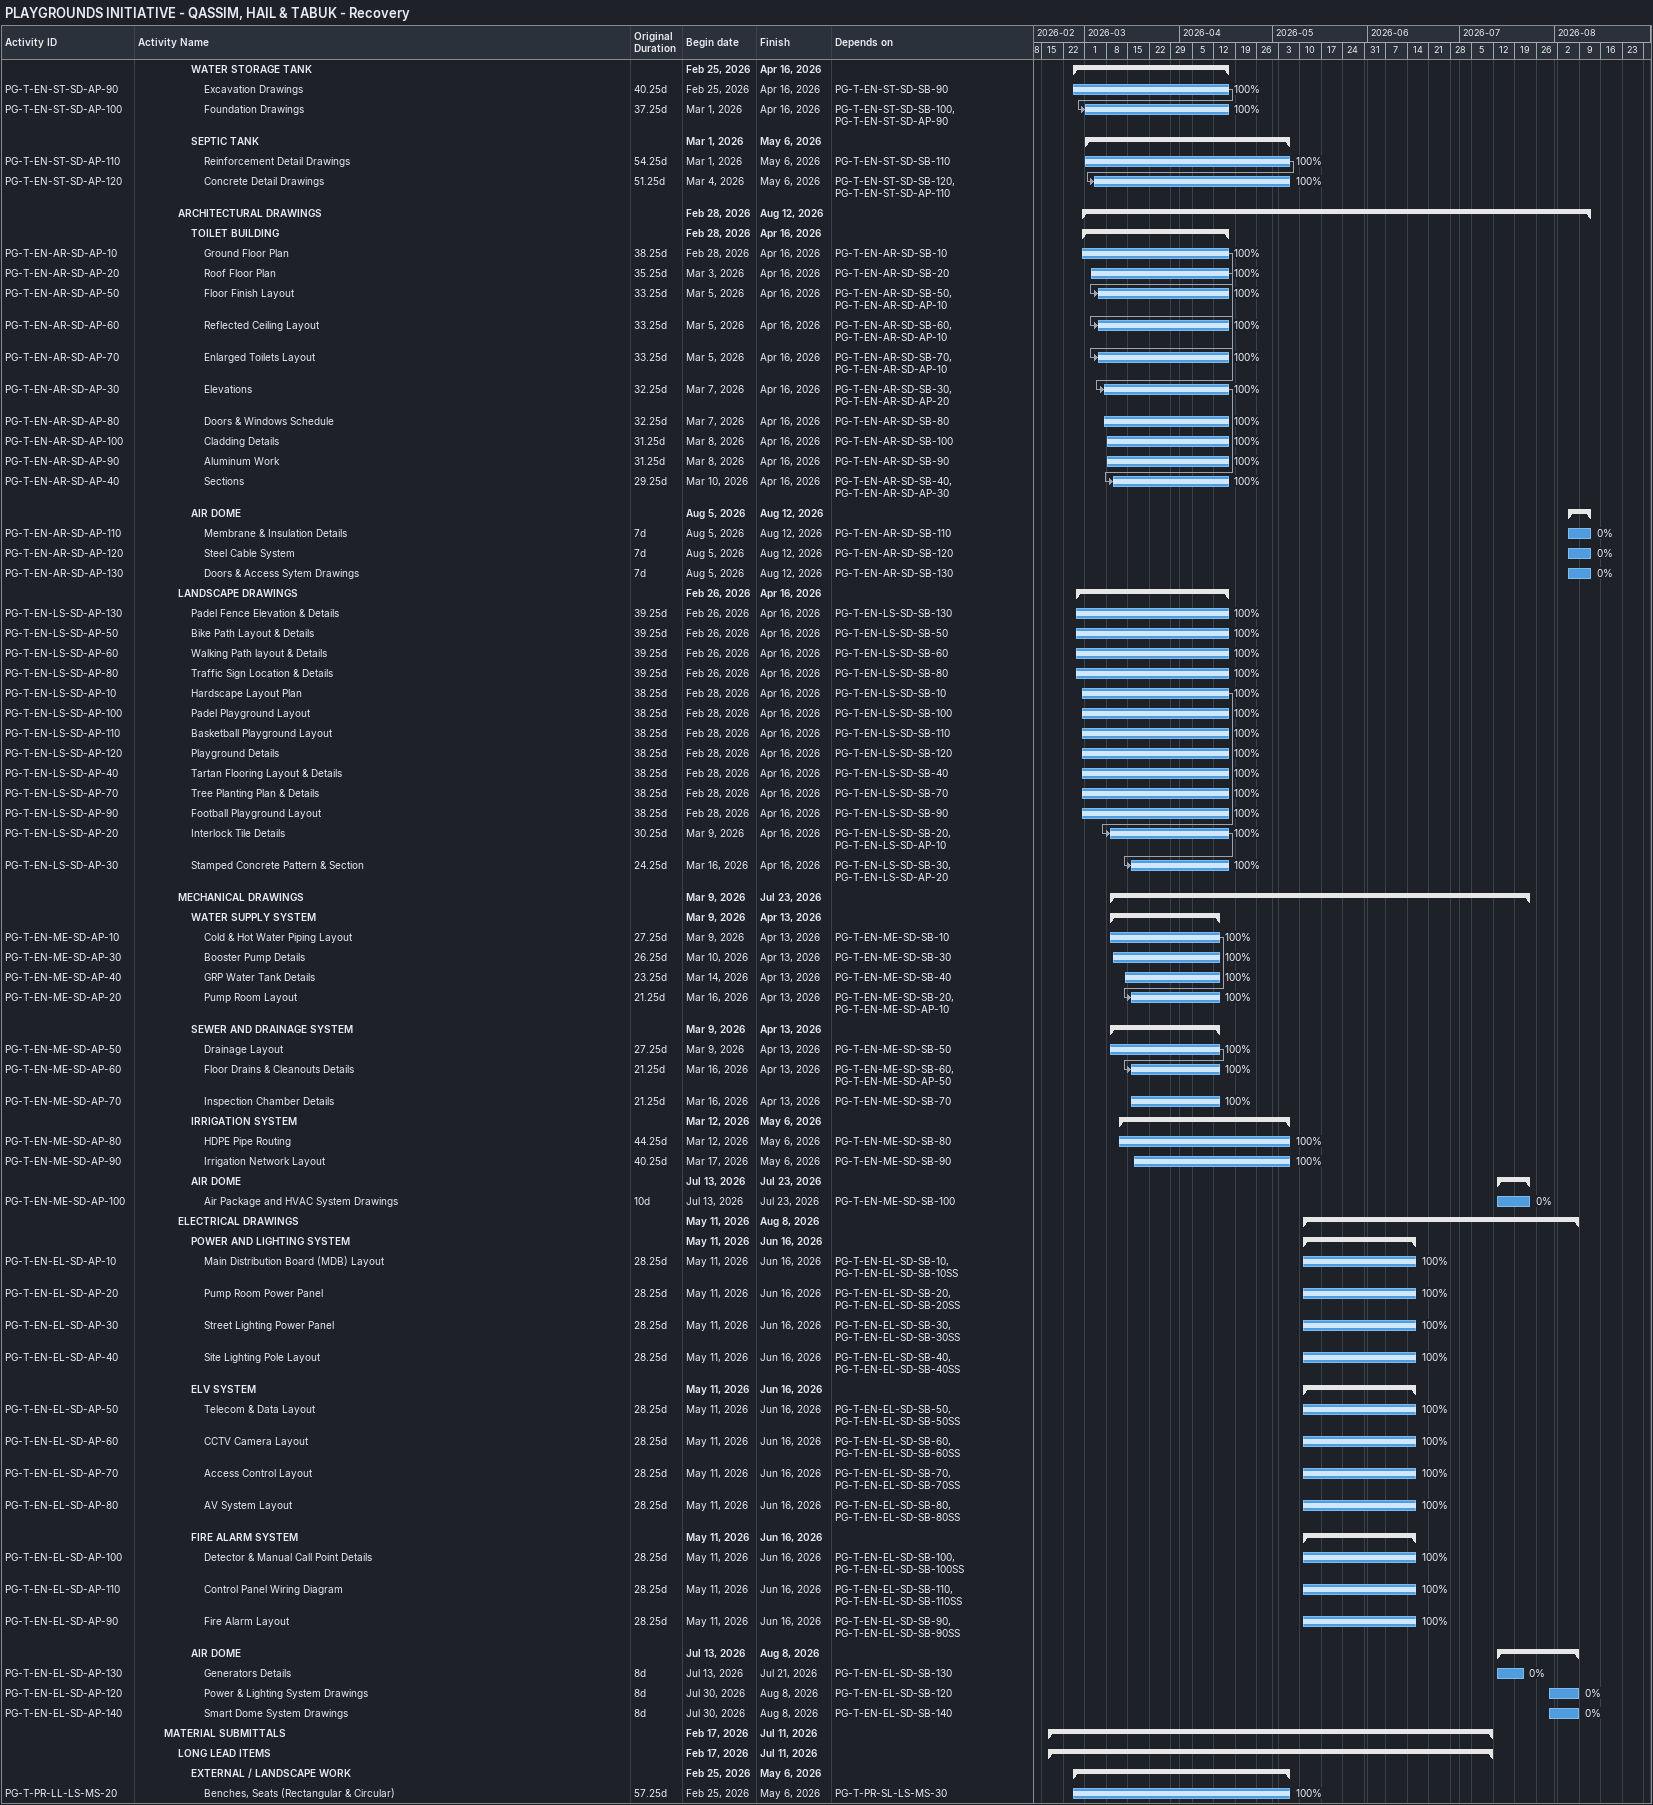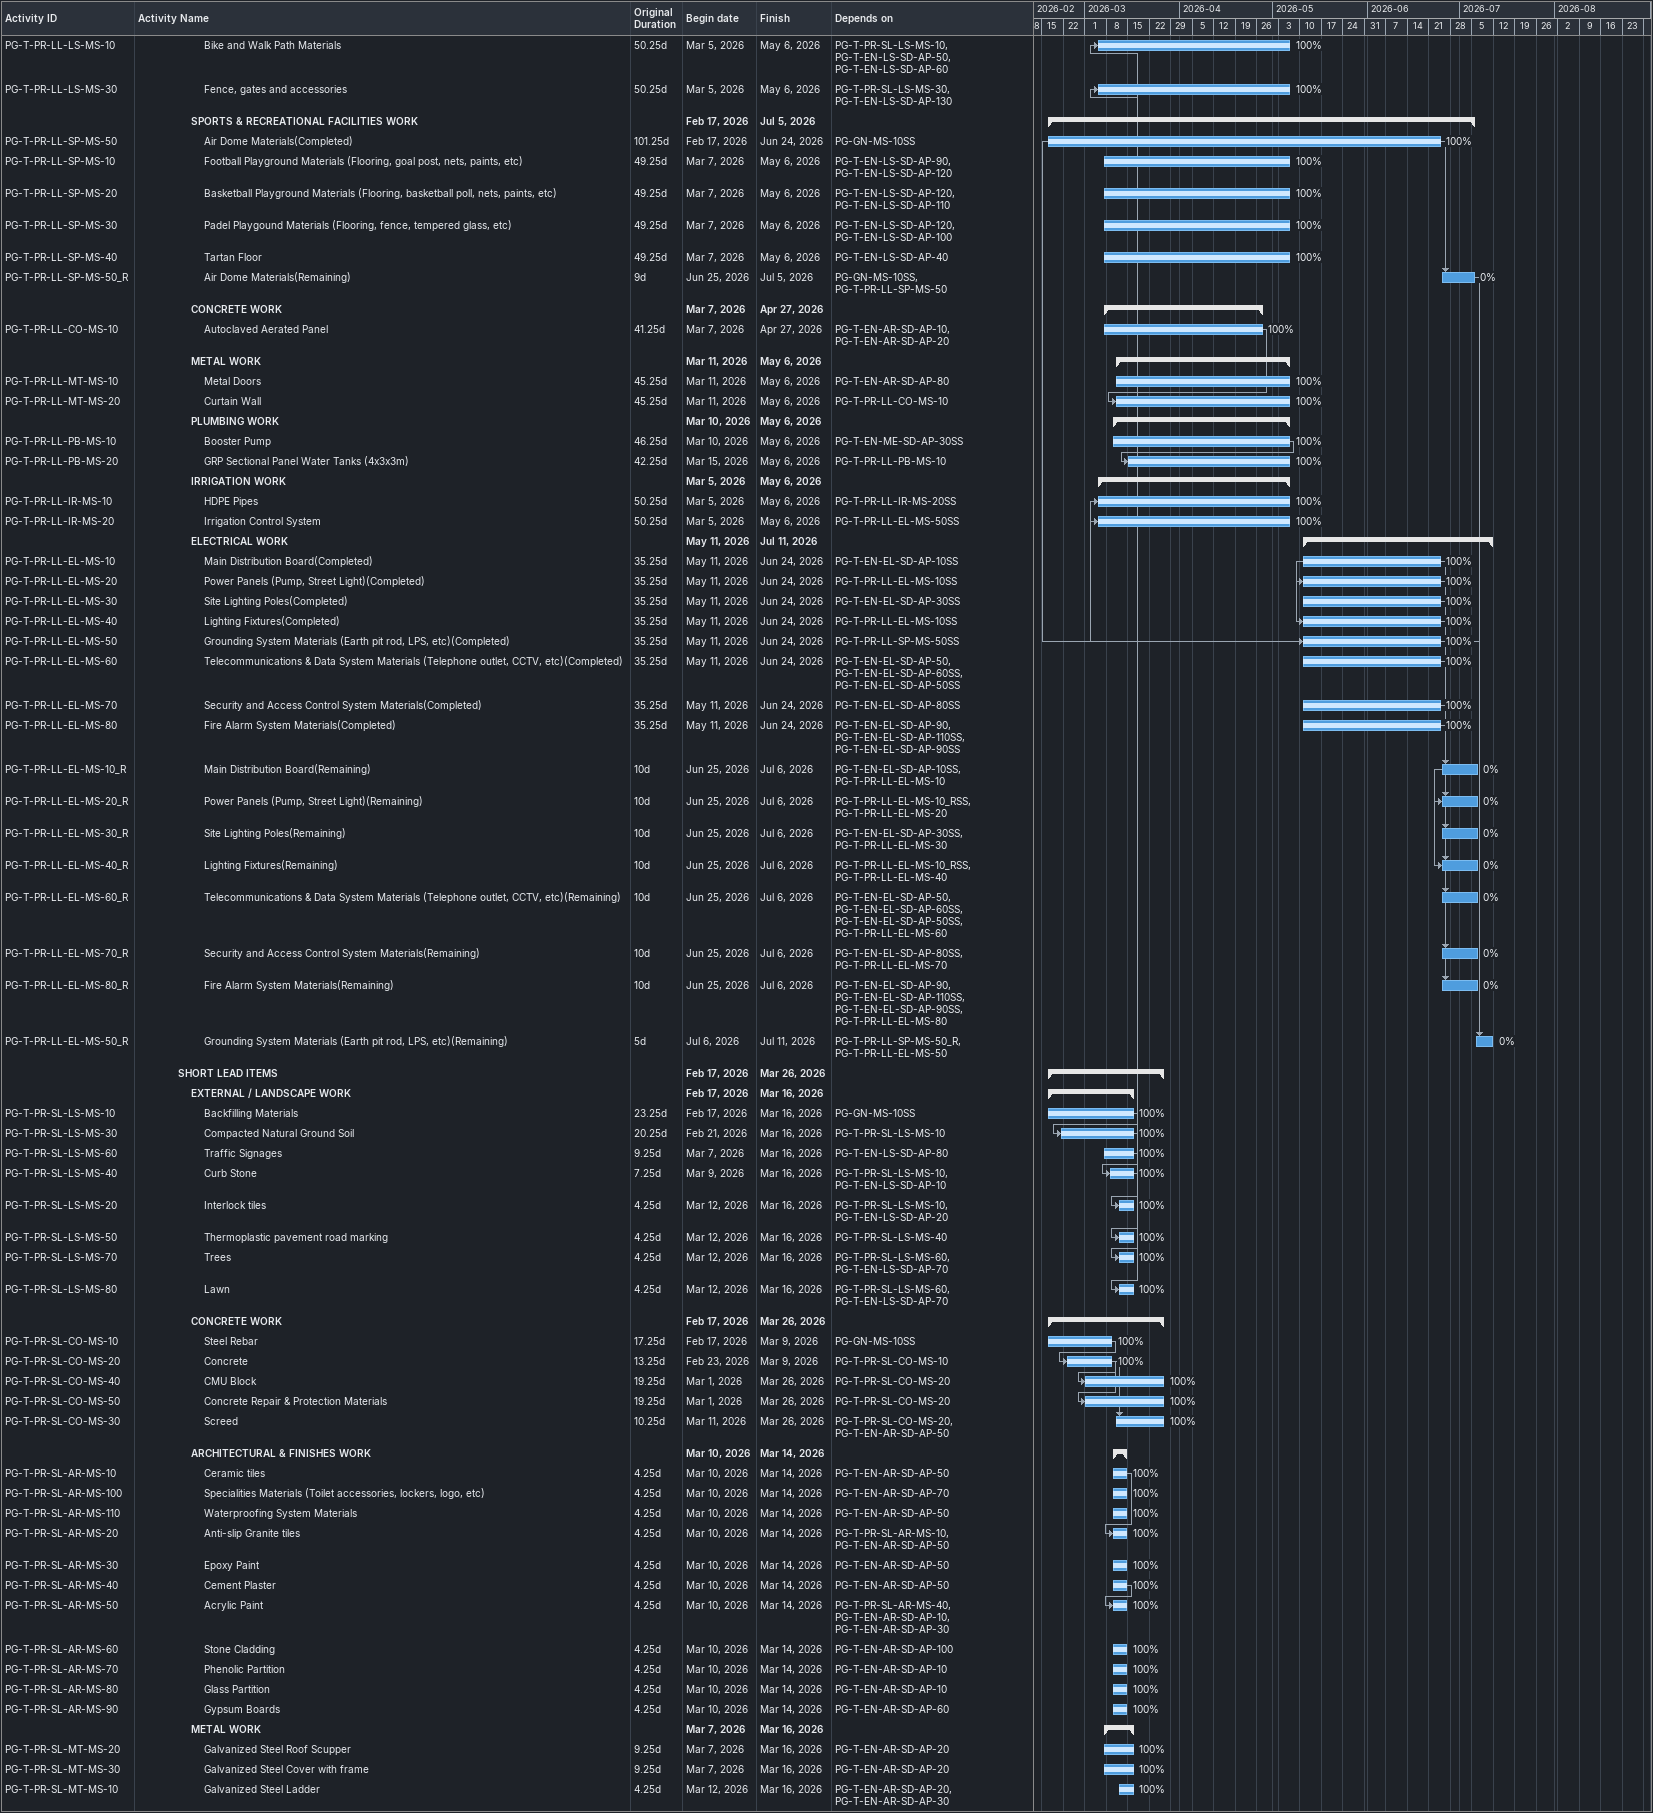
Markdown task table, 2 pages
PLAYGROUNDS INITIATIVE - QASSIM, HAIL & TABUK - Recovery

| ID | Level | Task | Original duration | Start | Finish | Predecessors | % complete |
|---|---|---|---|---|---|---|---|
|  | 5 | **WATER STORAGE TANK** |  | 2026-02-25 | 2026-04-16 |  |  |
| PG-T-EN-ST-SD-AP-90 | 6 | Excavation Drawings | 40.25d | 2026-02-25 | 2026-04-16 | PG-T-EN-ST-SD-SB-90 | 100 |
| PG-T-EN-ST-SD-AP-100 | 6 | Foundation Drawings | 37.25d | 2026-03-01 | 2026-04-16 | PG-T-EN-ST-SD-SB-100, PG-T-EN-ST-SD-AP-90 | 100 |
|  | 5 | **SEPTIC TANK** |  | 2026-03-01 | 2026-05-06 |  |  |
| PG-T-EN-ST-SD-AP-110 | 6 | Reinforcement Detail Drawings | 54.25d | 2026-03-01 | 2026-05-06 | PG-T-EN-ST-SD-SB-110 | 100 |
| PG-T-EN-ST-SD-AP-120 | 6 | Concrete Detail Drawings | 51.25d | 2026-03-04 | 2026-05-06 | PG-T-EN-ST-SD-SB-120, PG-T-EN-ST-SD-AP-110 | 100 |
|  | 4 | **ARCHITECTURAL DRAWINGS** |  | 2026-02-28 | 2026-08-12 |  |  |
|  | 5 | **TOILET BUILDING** |  | 2026-02-28 | 2026-04-16 |  |  |
| PG-T-EN-AR-SD-AP-10 | 6 | Ground Floor Plan | 38.25d | 2026-02-28 | 2026-04-16 | PG-T-EN-AR-SD-SB-10 | 100 |
| PG-T-EN-AR-SD-AP-20 | 6 | Roof Floor Plan | 35.25d | 2026-03-03 | 2026-04-16 | PG-T-EN-AR-SD-SB-20 | 100 |
| PG-T-EN-AR-SD-AP-50 | 6 | Floor Finish Layout | 33.25d | 2026-03-05 | 2026-04-16 | PG-T-EN-AR-SD-SB-50, PG-T-EN-AR-SD-AP-10 | 100 |
| PG-T-EN-AR-SD-AP-60 | 6 | Reflected Ceiling Layout | 33.25d | 2026-03-05 | 2026-04-16 | PG-T-EN-AR-SD-SB-60, PG-T-EN-AR-SD-AP-10 | 100 |
| PG-T-EN-AR-SD-AP-70 | 6 | Enlarged Toilets Layout | 33.25d | 2026-03-05 | 2026-04-16 | PG-T-EN-AR-SD-SB-70, PG-T-EN-AR-SD-AP-10 | 100 |
| PG-T-EN-AR-SD-AP-30 | 6 | Elevations | 32.25d | 2026-03-07 | 2026-04-16 | PG-T-EN-AR-SD-SB-30, PG-T-EN-AR-SD-AP-20 | 100 |
| PG-T-EN-AR-SD-AP-80 | 6 | Doors & Windows Schedule | 32.25d | 2026-03-07 | 2026-04-16 | PG-T-EN-AR-SD-SB-80 | 100 |
| PG-T-EN-AR-SD-AP-100 | 6 | Cladding Details | 31.25d | 2026-03-08 | 2026-04-16 | PG-T-EN-AR-SD-SB-100 | 100 |
| PG-T-EN-AR-SD-AP-90 | 6 | Aluminum Work | 31.25d | 2026-03-08 | 2026-04-16 | PG-T-EN-AR-SD-SB-90 | 100 |
| PG-T-EN-AR-SD-AP-40 | 6 | Sections | 29.25d | 2026-03-10 | 2026-04-16 | PG-T-EN-AR-SD-SB-40, PG-T-EN-AR-SD-AP-30 | 100 |
|  | 5 | **AIR DOME** |  | 2026-08-05 | 2026-08-12 |  |  |
| PG-T-EN-AR-SD-AP-110 | 6 | Membrane & Insulation Details | 7d | 2026-08-05 | 2026-08-12 | PG-T-EN-AR-SD-SB-110 | 0 |
| PG-T-EN-AR-SD-AP-120 | 6 | Steel Cable System | 7d | 2026-08-05 | 2026-08-12 | PG-T-EN-AR-SD-SB-120 | 0 |
| PG-T-EN-AR-SD-AP-130 | 6 | Doors & Access Sytem Drawings | 7d | 2026-08-05 | 2026-08-12 | PG-T-EN-AR-SD-SB-130 | 0 |
|  | 4 | **LANDSCAPE DRAWINGS** |  | 2026-02-26 | 2026-04-16 |  |  |
| PG-T-EN-LS-SD-AP-130 | 5 | Padel Fence Elevation & Details | 39.25d | 2026-02-26 | 2026-04-16 | PG-T-EN-LS-SD-SB-130 | 100 |
| PG-T-EN-LS-SD-AP-50 | 5 | Bike Path Layout & Details | 39.25d | 2026-02-26 | 2026-04-16 | PG-T-EN-LS-SD-SB-50 | 100 |
| PG-T-EN-LS-SD-AP-60 | 5 | Walking Path layout & Details | 39.25d | 2026-02-26 | 2026-04-16 | PG-T-EN-LS-SD-SB-60 | 100 |
| PG-T-EN-LS-SD-AP-80 | 5 | Traffic Sign Location & Details | 39.25d | 2026-02-26 | 2026-04-16 | PG-T-EN-LS-SD-SB-80 | 100 |
| PG-T-EN-LS-SD-AP-10 | 5 | Hardscape Layout Plan | 38.25d | 2026-02-28 | 2026-04-16 | PG-T-EN-LS-SD-SB-10 | 100 |
| PG-T-EN-LS-SD-AP-100 | 5 | Padel Playground Layout | 38.25d | 2026-02-28 | 2026-04-16 | PG-T-EN-LS-SD-SB-100 | 100 |
| PG-T-EN-LS-SD-AP-110 | 5 | Basketball Playground Layout | 38.25d | 2026-02-28 | 2026-04-16 | PG-T-EN-LS-SD-SB-110 | 100 |
| PG-T-EN-LS-SD-AP-120 | 5 | Playground Details | 38.25d | 2026-02-28 | 2026-04-16 | PG-T-EN-LS-SD-SB-120 | 100 |
| PG-T-EN-LS-SD-AP-40 | 5 | Tartan Flooring Layout & Details | 38.25d | 2026-02-28 | 2026-04-16 | PG-T-EN-LS-SD-SB-40 | 100 |
| PG-T-EN-LS-SD-AP-70 | 5 | Tree Planting Plan & Details | 38.25d | 2026-02-28 | 2026-04-16 | PG-T-EN-LS-SD-SB-70 | 100 |
| PG-T-EN-LS-SD-AP-90 | 5 | Football Playground Layout | 38.25d | 2026-02-28 | 2026-04-16 | PG-T-EN-LS-SD-SB-90 | 100 |
| PG-T-EN-LS-SD-AP-20 | 5 | Interlock Tile Details | 30.25d | 2026-03-09 | 2026-04-16 | PG-T-EN-LS-SD-SB-20, PG-T-EN-LS-SD-AP-10 | 100 |
| PG-T-EN-LS-SD-AP-30 | 5 | Stamped Concrete Pattern & Section | 24.25d | 2026-03-16 | 2026-04-16 | PG-T-EN-LS-SD-SB-30, PG-T-EN-LS-SD-AP-20 | 100 |
|  | 4 | **MECHANICAL DRAWINGS** |  | 2026-03-09 | 2026-07-23 |  |  |
|  | 5 | **WATER SUPPLY SYSTEM** |  | 2026-03-09 | 2026-04-13 |  |  |
| PG-T-EN-ME-SD-AP-10 | 6 | Cold & Hot Water Piping Layout | 27.25d | 2026-03-09 | 2026-04-13 | PG-T-EN-ME-SD-SB-10 | 100 |
| PG-T-EN-ME-SD-AP-30 | 6 | Booster Pump Details | 26.25d | 2026-03-10 | 2026-04-13 | PG-T-EN-ME-SD-SB-30 | 100 |
| PG-T-EN-ME-SD-AP-40 | 6 | GRP Water Tank Details | 23.25d | 2026-03-14 | 2026-04-13 | PG-T-EN-ME-SD-SB-40 | 100 |
| PG-T-EN-ME-SD-AP-20 | 6 | Pump Room Layout | 21.25d | 2026-03-16 | 2026-04-13 | PG-T-EN-ME-SD-SB-20, PG-T-EN-ME-SD-AP-10 | 100 |
|  | 5 | **SEWER AND DRAINAGE SYSTEM** |  | 2026-03-09 | 2026-04-13 |  |  |
| PG-T-EN-ME-SD-AP-50 | 6 | Drainage Layout | 27.25d | 2026-03-09 | 2026-04-13 | PG-T-EN-ME-SD-SB-50 | 100 |
| PG-T-EN-ME-SD-AP-60 | 6 | Floor Drains & Cleanouts Details | 21.25d | 2026-03-16 | 2026-04-13 | PG-T-EN-ME-SD-SB-60, PG-T-EN-ME-SD-AP-50 | 100 |
| PG-T-EN-ME-SD-AP-70 | 6 | Inspection Chamber Details | 21.25d | 2026-03-16 | 2026-04-13 | PG-T-EN-ME-SD-SB-70 | 100 |
|  | 5 | **IRRIGATION SYSTEM** |  | 2026-03-12 | 2026-05-06 |  |  |
| PG-T-EN-ME-SD-AP-80 | 6 | HDPE Pipe Routing | 44.25d | 2026-03-12 | 2026-05-06 | PG-T-EN-ME-SD-SB-80 | 100 |
| PG-T-EN-ME-SD-AP-90 | 6 | Irrigation Network Layout | 40.25d | 2026-03-17 | 2026-05-06 | PG-T-EN-ME-SD-SB-90 | 100 |
|  | 5 | **AIR DOME** |  | 2026-07-13 | 2026-07-23 |  |  |
| PG-T-EN-ME-SD-AP-100 | 6 | Air Package and HVAC System Drawings | 10d | 2026-07-13 | 2026-07-23 | PG-T-EN-ME-SD-SB-100 | 0 |
|  | 4 | **ELECTRICAL DRAWINGS** |  | 2026-05-11 | 2026-08-08 |  |  |
|  | 5 | **POWER AND LIGHTING SYSTEM** |  | 2026-05-11 | 2026-06-16 |  |  |
| PG-T-EN-EL-SD-AP-10 | 6 | Main Distribution Board (MDB) Layout | 28.25d | 2026-05-11 | 2026-06-16 | PG-T-EN-EL-SD-SB-10, PG-T-EN-EL-SD-SB-10SS | 100 |
| PG-T-EN-EL-SD-AP-20 | 6 | Pump Room Power Panel | 28.25d | 2026-05-11 | 2026-06-16 | PG-T-EN-EL-SD-SB-20, PG-T-EN-EL-SD-SB-20SS | 100 |
| PG-T-EN-EL-SD-AP-30 | 6 | Street Lighting Power Panel | 28.25d | 2026-05-11 | 2026-06-16 | PG-T-EN-EL-SD-SB-30, PG-T-EN-EL-SD-SB-30SS | 100 |
| PG-T-EN-EL-SD-AP-40 | 6 | Site Lighting Pole Layout | 28.25d | 2026-05-11 | 2026-06-16 | PG-T-EN-EL-SD-SB-40, PG-T-EN-EL-SD-SB-40SS | 100 |
|  | 5 | **ELV SYSTEM** |  | 2026-05-11 | 2026-06-16 |  |  |
| PG-T-EN-EL-SD-AP-50 | 6 | Telecom & Data Layout | 28.25d | 2026-05-11 | 2026-06-16 | PG-T-EN-EL-SD-SB-50, PG-T-EN-EL-SD-SB-50SS | 100 |
| PG-T-EN-EL-SD-AP-60 | 6 | CCTV Camera Layout | 28.25d | 2026-05-11 | 2026-06-16 | PG-T-EN-EL-SD-SB-60, PG-T-EN-EL-SD-SB-60SS | 100 |
| PG-T-EN-EL-SD-AP-70 | 6 | Access Control Layout | 28.25d | 2026-05-11 | 2026-06-16 | PG-T-EN-EL-SD-SB-70, PG-T-EN-EL-SD-SB-70SS | 100 |
| PG-T-EN-EL-SD-AP-80 | 6 | AV System Layout | 28.25d | 2026-05-11 | 2026-06-16 | PG-T-EN-EL-SD-SB-80, PG-T-EN-EL-SD-SB-80SS | 100 |
|  | 5 | **FIRE ALARM SYSTEM** |  | 2026-05-11 | 2026-06-16 |  |  |
| PG-T-EN-EL-SD-AP-100 | 6 | Detector & Manual Call Point Details | 28.25d | 2026-05-11 | 2026-06-16 | PG-T-EN-EL-SD-SB-100, PG-T-EN-EL-SD-SB-100SS | 100 |
| PG-T-EN-EL-SD-AP-110 | 6 | Control Panel Wiring Diagram | 28.25d | 2026-05-11 | 2026-06-16 | PG-T-EN-EL-SD-SB-110, PG-T-EN-EL-SD-SB-110SS | 100 |
| PG-T-EN-EL-SD-AP-90 | 6 | Fire Alarm Layout | 28.25d | 2026-05-11 | 2026-06-16 | PG-T-EN-EL-SD-SB-90, PG-T-EN-EL-SD-SB-90SS | 100 |
|  | 5 | **AIR DOME** |  | 2026-07-13 | 2026-08-08 |  |  |
| PG-T-EN-EL-SD-AP-130 | 6 | Generators Details | 8d | 2026-07-13 | 2026-07-21 | PG-T-EN-EL-SD-SB-130 | 0 |
| PG-T-EN-EL-SD-AP-120 | 6 | Power & Lighting System Drawings | 8d | 2026-07-30 | 2026-08-08 | PG-T-EN-EL-SD-SB-120 | 0 |
| PG-T-EN-EL-SD-AP-140 | 6 | Smart Dome System Drawings | 8d | 2026-07-30 | 2026-08-08 | PG-T-EN-EL-SD-SB-140 | 0 |
|  | 3 | **MATERIAL SUBMITTALS** |  | 2026-02-17 | 2026-07-11 |  |  |
|  | 4 | **LONG LEAD ITEMS** |  | 2026-02-17 | 2026-07-11 |  |  |
|  | 5 | **EXTERNAL / LANDSCAPE WORK** |  | 2026-02-25 | 2026-05-06 |  |  |
| PG-T-PR-LL-LS-MS-20 | 6 | Benches, Seats (Rectangular & Circular) | 57.25d | 2026-02-25 | 2026-05-06 | PG-T-PR-SL-LS-MS-30 | 100 |
| PG-T-PR-LL-LS-MS-10 | 6 | Bike and Walk Path Materials | 50.25d | 2026-03-05 | 2026-05-06 | PG-T-PR-SL-LS-MS-10, PG-T-EN-LS-SD-AP-50, PG-T-EN-LS-SD-AP-60 | 100 |
| PG-T-PR-LL-LS-MS-30 | 6 | Fence, gates and accessories | 50.25d | 2026-03-05 | 2026-05-06 | PG-T-PR-SL-LS-MS-30, PG-T-EN-LS-SD-AP-130 | 100 |
|  | 5 | **SPORTS & RECREATIONAL FACILITIES WORK** |  | 2026-02-17 | 2026-07-05 |  |  |
| PG-T-PR-LL-SP-MS-50 | 6 | Air Dome Materials(Completed) | 101.25d | 2026-02-17 | 2026-06-24 | PG-GN-MS-10SS | 100 |
| PG-T-PR-LL-SP-MS-10 | 6 | Football Playground Materials (Flooring, goal post, nets, paints, etc) | 49.25d | 2026-03-07 | 2026-05-06 | PG-T-EN-LS-SD-AP-90, PG-T-EN-LS-SD-AP-120 | 100 |
| PG-T-PR-LL-SP-MS-20 | 6 | Basketball Playground Materials (Flooring, basketball poll, nets, paints, etc) | 49.25d | 2026-03-07 | 2026-05-06 | PG-T-EN-LS-SD-AP-120, PG-T-EN-LS-SD-AP-110 | 100 |
| PG-T-PR-LL-SP-MS-30 | 6 | Padel Playgound Materials (Flooring, fence, tempered glass, etc) | 49.25d | 2026-03-07 | 2026-05-06 | PG-T-EN-LS-SD-AP-120, PG-T-EN-LS-SD-AP-100 | 100 |
| PG-T-PR-LL-SP-MS-40 | 6 | Tartan Floor | 49.25d | 2026-03-07 | 2026-05-06 | PG-T-EN-LS-SD-AP-40 | 100 |
| PG-T-PR-LL-SP-MS-50_R | 6 | Air Dome Materials(Remaining) | 9d | 2026-06-25 | 2026-07-05 | PG-GN-MS-10SS, PG-T-PR-LL-SP-MS-50 | 0 |
|  | 5 | **CONCRETE WORK** |  | 2026-03-07 | 2026-04-27 |  |  |
| PG-T-PR-LL-CO-MS-10 | 6 | Autoclaved Aerated Panel | 41.25d | 2026-03-07 | 2026-04-27 | PG-T-EN-AR-SD-AP-10, PG-T-EN-AR-SD-AP-20 | 100 |
|  | 5 | **METAL WORK** |  | 2026-03-11 | 2026-05-06 |  |  |
| PG-T-PR-LL-MT-MS-10 | 6 | Metal Doors | 45.25d | 2026-03-11 | 2026-05-06 | PG-T-EN-AR-SD-AP-80 | 100 |
| PG-T-PR-LL-MT-MS-20 | 6 | Curtain Wall | 45.25d | 2026-03-11 | 2026-05-06 | PG-T-PR-LL-CO-MS-10 | 100 |
|  | 5 | **PLUMBING WORK** |  | 2026-03-10 | 2026-05-06 |  |  |
| PG-T-PR-LL-PB-MS-10 | 6 | Booster Pump | 46.25d | 2026-03-10 | 2026-05-06 | PG-T-EN-ME-SD-AP-30SS | 100 |
| PG-T-PR-LL-PB-MS-20 | 6 | GRP Sectional Panel Water Tanks (4x3x3m) | 42.25d | 2026-03-15 | 2026-05-06 | PG-T-PR-LL-PB-MS-10 | 100 |
|  | 5 | **IRRIGATION WORK** |  | 2026-03-05 | 2026-05-06 |  |  |
| PG-T-PR-LL-IR-MS-10 | 6 | HDPE Pipes | 50.25d | 2026-03-05 | 2026-05-06 | PG-T-PR-LL-IR-MS-20SS | 100 |
| PG-T-PR-LL-IR-MS-20 | 6 | Irrigation Control System | 50.25d | 2026-03-05 | 2026-05-06 | PG-T-PR-LL-EL-MS-50SS | 100 |
|  | 5 | **ELECTRICAL WORK** |  | 2026-05-11 | 2026-07-11 |  |  |
| PG-T-PR-LL-EL-MS-10 | 6 | Main Distribution Board(Completed) | 35.25d | 2026-05-11 | 2026-06-24 | PG-T-EN-EL-SD-AP-10SS | 100 |
| PG-T-PR-LL-EL-MS-20 | 6 | Power Panels (Pump, Street Light)(Completed) | 35.25d | 2026-05-11 | 2026-06-24 | PG-T-PR-LL-EL-MS-10SS | 100 |
| PG-T-PR-LL-EL-MS-30 | 6 | Site Lighting Poles(Completed) | 35.25d | 2026-05-11 | 2026-06-24 | PG-T-EN-EL-SD-AP-30SS | 100 |
| PG-T-PR-LL-EL-MS-40 | 6 | Lighting Fixtures(Completed) | 35.25d | 2026-05-11 | 2026-06-24 | PG-T-PR-LL-EL-MS-10SS | 100 |
| PG-T-PR-LL-EL-MS-50 | 6 | Grounding System Materials (Earth pit rod, LPS, etc)(Completed) | 35.25d | 2026-05-11 | 2026-06-24 | PG-T-PR-LL-SP-MS-50SS | 100 |
| PG-T-PR-LL-EL-MS-60 | 6 | Telecommunications & Data System Materials (Telephone outlet, CCTV, etc)(Completed) | 35.25d | 2026-05-11 | 2026-06-24 | PG-T-EN-EL-SD-AP-50, PG-T-EN-EL-SD-AP-60SS, PG-T-EN-EL-SD-AP-50SS | 100 |
| PG-T-PR-LL-EL-MS-70 | 6 | Security and Access Control System Materials(Completed) | 35.25d | 2026-05-11 | 2026-06-24 | PG-T-EN-EL-SD-AP-80SS | 100 |
| PG-T-PR-LL-EL-MS-80 | 6 | Fire Alarm System Materials(Completed) | 35.25d | 2026-05-11 | 2026-06-24 | PG-T-EN-EL-SD-AP-90, PG-T-EN-EL-SD-AP-110SS, PG-T-EN-EL-SD-AP-90SS | 100 |
| PG-T-PR-LL-EL-MS-10_R | 6 | Main Distribution Board(Remaining) | 10d | 2026-06-25 | 2026-07-06 | PG-T-EN-EL-SD-AP-10SS, PG-T-PR-LL-EL-MS-10 | 0 |
| PG-T-PR-LL-EL-MS-20_R | 6 | Power Panels (Pump, Street Light)(Remaining) | 10d | 2026-06-25 | 2026-07-06 | PG-T-PR-LL-EL-MS-10_RSS, PG-T-PR-LL-EL-MS-20 | 0 |
| PG-T-PR-LL-EL-MS-30_R | 6 | Site Lighting Poles(Remaining) | 10d | 2026-06-25 | 2026-07-06 | PG-T-EN-EL-SD-AP-30SS, PG-T-PR-LL-EL-MS-30 | 0 |
| PG-T-PR-LL-EL-MS-40_R | 6 | Lighting Fixtures(Remaining) | 10d | 2026-06-25 | 2026-07-06 | PG-T-PR-LL-EL-MS-10_RSS, PG-T-PR-LL-EL-MS-40 | 0 |
| PG-T-PR-LL-EL-MS-60_R | 6 | Telecommunications & Data System Materials (Telephone outlet, CCTV, etc)(Remaining) | 10d | 2026-06-25 | 2026-07-06 | PG-T-EN-EL-SD-AP-50, PG-T-EN-EL-SD-AP-60SS, PG-T-EN-EL-SD-AP-50SS, PG-T-PR-LL-EL-MS-60 | 0 |
| PG-T-PR-LL-EL-MS-70_R | 6 | Security and Access Control System Materials(Remaining) | 10d | 2026-06-25 | 2026-07-06 | PG-T-EN-EL-SD-AP-80SS, PG-T-PR-LL-EL-MS-70 | 0 |
| PG-T-PR-LL-EL-MS-80_R | 6 | Fire Alarm System Materials(Remaining) | 10d | 2026-06-25 | 2026-07-06 | PG-T-EN-EL-SD-AP-90, PG-T-EN-EL-SD-AP-110SS, PG-T-EN-EL-SD-AP-90SS, PG-T-PR-LL-EL-MS-80 | 0 |
| PG-T-PR-LL-EL-MS-50_R | 6 | Grounding System Materials (Earth pit rod, LPS, etc)(Remaining) | 5d | 2026-07-06 | 2026-07-11 | PG-T-PR-LL-SP-MS-50_R, PG-T-PR-LL-EL-MS-50 | 0 |
|  | 4 | **SHORT LEAD ITEMS** |  | 2026-02-17 | 2026-03-26 |  |  |
|  | 5 | **EXTERNAL / LANDSCAPE WORK** |  | 2026-02-17 | 2026-03-16 |  |  |
| PG-T-PR-SL-LS-MS-10 | 6 | Backfilling Materials | 23.25d | 2026-02-17 | 2026-03-16 | PG-GN-MS-10SS | 100 |
| PG-T-PR-SL-LS-MS-30 | 6 | Compacted Natural Ground Soil | 20.25d | 2026-02-21 | 2026-03-16 | PG-T-PR-SL-LS-MS-10 | 100 |
| PG-T-PR-SL-LS-MS-60 | 6 | Traffic Signages | 9.25d | 2026-03-07 | 2026-03-16 | PG-T-EN-LS-SD-AP-80 | 100 |
| PG-T-PR-SL-LS-MS-40 | 6 | Curb Stone | 7.25d | 2026-03-09 | 2026-03-16 | PG-T-PR-SL-LS-MS-10, PG-T-EN-LS-SD-AP-10 | 100 |
| PG-T-PR-SL-LS-MS-20 | 6 | Interlock tiles | 4.25d | 2026-03-12 | 2026-03-16 | PG-T-PR-SL-LS-MS-10, PG-T-EN-LS-SD-AP-20 | 100 |
| PG-T-PR-SL-LS-MS-50 | 6 | Thermoplastic pavement road marking | 4.25d | 2026-03-12 | 2026-03-16 | PG-T-PR-SL-LS-MS-40 | 100 |
| PG-T-PR-SL-LS-MS-70 | 6 | Trees | 4.25d | 2026-03-12 | 2026-03-16 | PG-T-PR-SL-LS-MS-60, PG-T-EN-LS-SD-AP-70 | 100 |
| PG-T-PR-SL-LS-MS-80 | 6 | Lawn | 4.25d | 2026-03-12 | 2026-03-16 | PG-T-PR-SL-LS-MS-60, PG-T-EN-LS-SD-AP-70 | 100 |
|  | 5 | **CONCRETE WORK** |  | 2026-02-17 | 2026-03-26 |  |  |
| PG-T-PR-SL-CO-MS-10 | 6 | Steel Rebar | 17.25d | 2026-02-17 | 2026-03-09 | PG-GN-MS-10SS | 100 |
| PG-T-PR-SL-CO-MS-20 | 6 | Concrete | 13.25d | 2026-02-23 | 2026-03-09 | PG-T-PR-SL-CO-MS-10 | 100 |
| PG-T-PR-SL-CO-MS-40 | 6 | CMU Block | 19.25d | 2026-03-01 | 2026-03-26 | PG-T-PR-SL-CO-MS-20 | 100 |
| PG-T-PR-SL-CO-MS-50 | 6 | Concrete Repair & Protection Materials | 19.25d | 2026-03-01 | 2026-03-26 | PG-T-PR-SL-CO-MS-20 | 100 |
| PG-T-PR-SL-CO-MS-30 | 6 | Screed | 10.25d | 2026-03-11 | 2026-03-26 | PG-T-PR-SL-CO-MS-20, PG-T-EN-AR-SD-AP-50 | 100 |
|  | 5 | **ARCHITECTURAL & FINISHES WORK** |  | 2026-03-10 | 2026-03-14 |  |  |
| PG-T-PR-SL-AR-MS-10 | 6 | Ceramic tiles | 4.25d | 2026-03-10 | 2026-03-14 | PG-T-EN-AR-SD-AP-50 | 100 |
| PG-T-PR-SL-AR-MS-100 | 6 | Specialities Materials (Toilet accessories, lockers, logo, etc) | 4.25d | 2026-03-10 | 2026-03-14 | PG-T-EN-AR-SD-AP-70 | 100 |
| PG-T-PR-SL-AR-MS-110 | 6 | Waterproofing System Materials | 4.25d | 2026-03-10 | 2026-03-14 | PG-T-EN-AR-SD-AP-50 | 100 |
| PG-T-PR-SL-AR-MS-20 | 6 | Anti-slip Granite tiles | 4.25d | 2026-03-10 | 2026-03-14 | PG-T-PR-SL-AR-MS-10, PG-T-EN-AR-SD-AP-50 | 100 |
| PG-T-PR-SL-AR-MS-30 | 6 | Epoxy Paint | 4.25d | 2026-03-10 | 2026-03-14 | PG-T-EN-AR-SD-AP-50 | 100 |
| PG-T-PR-SL-AR-MS-40 | 6 | Cement Plaster | 4.25d | 2026-03-10 | 2026-03-14 | PG-T-EN-AR-SD-AP-50 | 100 |
| PG-T-PR-SL-AR-MS-50 | 6 | Acrylic Paint | 4.25d | 2026-03-10 | 2026-03-14 | PG-T-PR-SL-AR-MS-40, PG-T-EN-AR-SD-AP-10, PG-T-EN-AR-SD-AP-30 | 100 |
| PG-T-PR-SL-AR-MS-60 | 6 | Stone Cladding | 4.25d | 2026-03-10 | 2026-03-14 | PG-T-EN-AR-SD-AP-100 | 100 |
| PG-T-PR-SL-AR-MS-70 | 6 | Phenolic Partition | 4.25d | 2026-03-10 | 2026-03-14 | PG-T-EN-AR-SD-AP-10 | 100 |
| PG-T-PR-SL-AR-MS-80 | 6 | Glass Partition | 4.25d | 2026-03-10 | 2026-03-14 | PG-T-EN-AR-SD-AP-10 | 100 |
| PG-T-PR-SL-AR-MS-90 | 6 | Gypsum Boards | 4.25d | 2026-03-10 | 2026-03-14 | PG-T-EN-AR-SD-AP-60 | 100 |
|  | 5 | **METAL WORK** |  | 2026-03-07 | 2026-03-16 |  |  |
| PG-T-PR-SL-MT-MS-20 | 6 | Galvanized Steel Roof Scupper | 9.25d | 2026-03-07 | 2026-03-16 | PG-T-EN-AR-SD-AP-20 | 100 |
| PG-T-PR-SL-MT-MS-30 | 6 | Galvanized Steel Cover with frame | 9.25d | 2026-03-07 | 2026-03-16 | PG-T-EN-AR-SD-AP-20 | 100 |
| PG-T-PR-SL-MT-MS-10 | 6 | Galvanized Steel Ladder | 4.25d | 2026-03-12 | 2026-03-16 | PG-T-EN-AR-SD-AP-20, PG-T-EN-AR-SD-AP-30 | 100 |
